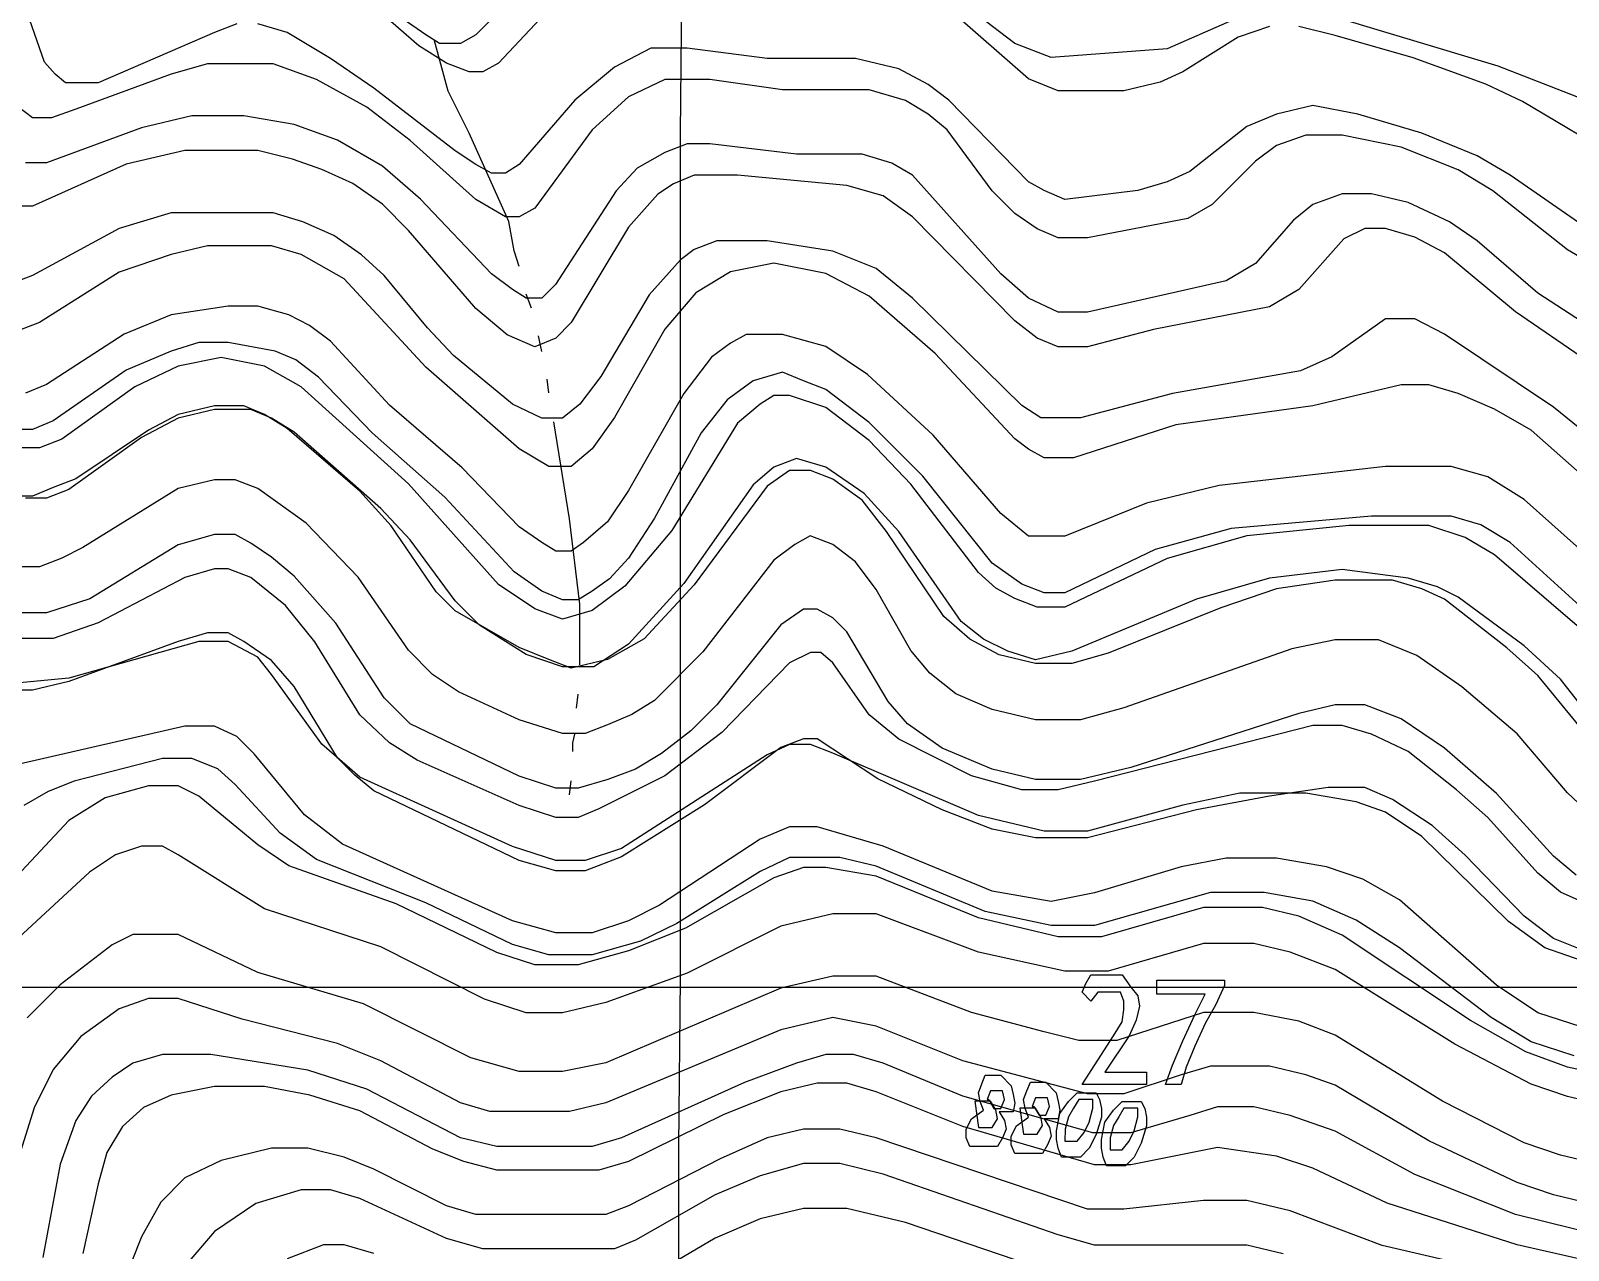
# Model space of a CAD drawing. Extents: x -0.49 to 6.91, y -0.57 to 8.11.
# Drawn here: x 0.0842 to 0.5521, y 0.9783 to 1.3496 of the extents above; entities that cross this region are included whole.
import ezdxf

# ---------------------------------------------------------------- set-up
doc = ezdxf.new("R2010")
doc.units = 0
for name, color, linetype in [('Elevations', 7, 'CONTINUOUS'), ('Grid', 7, 'CONTINUOUS'), ('topo', 7, 'CONTINUOUS'), ('topo_grid', 7, 'CONTINUOUS'), ('water', 7, 'CONTINUOUS')]:
    doc.layers.add(name, color=color, linetype=linetype)

msp = doc.modelspace()

# ---------------------------------------------------------------- linework, layer by layer
at = {"layer": 'Elevations', "color": 1}
for points in [[(0.382621, 1.028379), (0.383148, 1.025733), (0.383677, 1.023087), (0.383148, 1.020441), (0.382095, 1.020441), (0.380512, 1.020441), (0.37893, 1.020441), (0.380512, 1.017795), (0.381039, 1.015149), (0.379983, 1.012504), (0.378401, 1.009858), (0.376292, 1.009858), (0.373657, 1.009858), (0.371548, 1.009858), (0.369966, 1.009858), (0.368913, 1.012504), (0.368913, 1.015149), (0.370495, 1.018324), (0.374185, 1.02097), (0.373132, 1.023616), (0.372606, 1.026262), (0.373659, 1.028908), (0.374715, 1.031554), (0.376823, 1.031554), (0.379459, 1.031554)], [(0.375767, 1.024145), (0.377349, 1.021499), (0.379458, 1.021499), (0.380511, 1.024145), (0.379985, 1.026791), (0.378402, 1.026791), (0.376294, 1.026791), (0.375241, 1.024145)], [(0.39633, 1.026262), (0.396856, 1.023616), (0.397383, 1.02097), (0.396856, 1.018324), (0.395801, 1.018324), (0.394219, 1.018324), (0.392636, 1.018324), (0.394219, 1.015679), (0.394745, 1.013033), (0.393689, 1.010387), (0.392107, 1.007741), (0.389998, 1.007741), (0.387366, 1.007741), (0.385257, 1.007741), (0.383675, 1.007741), (0.382619, 1.010387), (0.382619, 1.013033), (0.384201, 1.016208), (0.387892, 1.018854), (0.386837, 1.021499), (0.38631, 1.024145), (0.387363, 1.026791), (0.388419, 1.029437), (0.390528, 1.029437), (0.393163, 1.029437)], [(0.409511, 1.024145), (0.410037, 1.021499), (0.410037, 1.018854), (0.408455, 1.013562), (0.406347, 1.009329), (0.403711, 1.006683), (0.40002, 1.006683), (0.397912, 1.006683), (0.396859, 1.009329), (0.396332, 1.011974), (0.396332, 1.01462), (0.397385, 1.019912), (0.40002, 1.023616), (0.402658, 1.026262), (0.406348, 1.026262), (0.408457, 1.026262)], [(0.372604, 1.015705), (0.374186, 1.015705), (0.376821, 1.015705), (0.378404, 1.018351), (0.377877, 1.020997), (0.376295, 1.023643), (0.373132, 1.023643), (0.372076, 1.023643), (0.37155, 1.023643)], [(0.386312, 1.013615), (0.387894, 1.013615), (0.390529, 1.013615), (0.392112, 1.016261), (0.391585, 1.018906), (0.390003, 1.021552), (0.386839, 1.021552), (0.385786, 1.021552), (0.385257, 1.021552)], [(0.389475, 1.022029), (0.391057, 1.019383), (0.393166, 1.019383), (0.394221, 1.022029), (0.393692, 1.024674), (0.39211, 1.024674), (0.390001, 1.024674), (0.388946, 1.022029)], [(0.398966, 1.011498), (0.400548, 1.011498), (0.402657, 1.011498), (0.404766, 1.014144), (0.406348, 1.017319), (0.407404, 1.021552), (0.407404, 1.024198), (0.405295, 1.024198), (0.403186, 1.024198), (0.401604, 1.021552), (0.400022, 1.018906), (0.398969, 1.015202)], [(0.423219, 1.021499), (0.423746, 1.018854), (0.423746, 1.016208), (0.422163, 1.010916), (0.420055, 1.006683), (0.417417, 1.004037), (0.413727, 1.004037), (0.411618, 1.004037), (0.410562, 1.006683), (0.410036, 1.009329), (0.410036, 1.011974), (0.411089, 1.017266), (0.413727, 1.02097), (0.416362, 1.023616), (0.420053, 1.023616), (0.422161, 1.023616)], [(0.412674, 1.008852), (0.414256, 1.008852), (0.416365, 1.008852), (0.418474, 1.011498), (0.420056, 1.014673), (0.421109, 1.018906), (0.421109, 1.021552), (0.419, 1.021552), (0.416892, 1.021552), (0.415309, 1.018906), (0.413727, 1.016261), (0.412671, 1.012556)]]:
    msp.add_lwpolyline(points, close=True, dxfattribs=at)
at = {"layer": 'Grid', "color": 1}
for points in [[(0.419002, 1.058409), (0.421111, 1.055763), (0.421637, 1.052588), (0.420582, 1.048355), (0.418473, 1.043592), (0.411092, 1.03248), (0.423746, 1.03248), (0.423746, 1.028775), (0.40424, 1.028775), (0.40424, 1.028775), (0.41373, 1.043592), (0.416365, 1.047825), (0.416892, 1.05153), (0.416892, 1.054175), (0.415839, 1.056821), (0.414257, 1.056821), (0.412148, 1.056821), (0.408985, 1.056821), (0.406876, 1.054175), (0.404241, 1.056821), (0.405294, 1.059467), (0.406876, 1.062113), (0.409511, 1.062113), (0.412146, 1.062113), (0.416364, 1.062113)], [(0.447474, 1.058938), (0.444836, 1.053117), (0.441673, 1.047296), (0.438509, 1.040417), (0.435874, 1.034067), (0.434292, 1.028775), (0.429547, 1.028775), (0.431656, 1.034596), (0.43482, 1.042005), (0.43851, 1.049942), (0.441674, 1.056292), (0.426911, 1.056292), (0.426911, 1.060525), (0.447474, 1.060525)]]:
    msp.add_lwpolyline(points, close=True, dxfattribs=at)
at = {"layer": 'topo', "color": 2}
for points in [[(0.243953, 1.358208), (0.226554, 1.339687), (0.221809, 1.337041), (0.217591, 1.337041), (0.210737, 1.339687), (0.202301, 1.344979), (0.174357, 1.369321)], [(0.24132, 1.369982), (0.219703, 1.348286), (0.214958, 1.34564), (0.208631, 1.34564), (0.204413, 1.348286), (0.197559, 1.353049)], [(0.45064, 1.353049), (0.430078, 1.344053), (0.394753, 1.341407), (0.38368, 1.34564), (0.361535, 1.362574)], [(0.146938, 1.351673), (0.140084, 1.349027), (0.104759, 1.333681), (0.098427, 1.333681), (0.094741, 1.333681), (0.091573, 1.336327), (0.08841, 1.340031), (0.081555, 1.35961)], [(0.461183, 1.3508), (0.451692, 1.347625), (0.43482, 1.337041), (0.427966, 1.333866), (0.416894, 1.331221), (0.396859, 1.331221), (0.387895, 1.334925), (0.363642, 1.356091)], [(0.556621, 1.328707), (0.530785, 1.338761), (0.47437, 1.355695)], [(0.556618, 1.29029), (0.534474, 1.305635), (0.524456, 1.311456), (0.507585, 1.318335), (0.488077, 1.324156), (0.474368, 1.326802), (0.463292, 1.324156), (0.454328, 1.320452), (0.436929, 1.306694), (0.430075, 1.303519), (0.421112, 1.300873), (0.398968, 1.298227), (0.392641, 1.300873), (0.387896, 1.303519), (0.363642, 1.32839), (0.357315, 1.333152), (0.348352, 1.337915), (0.335171, 1.34109), (0.308281, 1.34109), (0.284024, 1.344265), (0.272952, 1.344265), (0.26188, 1.338444), (0.249753, 1.32839), (0.232881, 1.30881), (0.228663, 1.306165), (0.224445, 1.306165), (0.2197, 1.30881), (0.213373, 1.313044), (0.188592, 1.332094), (0.175411, 1.34109), (0.16223, 1.349027), (0.153267, 1.351673)], [(0.558727, 1.315875), (0.538165, 1.328046), (0.527092, 1.333337), (0.504948, 1.341275), (0.481222, 1.348154), (0.47015, 1.3508)], [(0.568216, 1.27333), (0.551871, 1.282855), (0.5292, 1.300846), (0.518655, 1.307196), (0.501256, 1.314076), (0.483329, 1.31778), (0.472257, 1.31778), (0.46329, 1.314605), (0.456963, 1.309842), (0.443781, 1.296613), (0.4364, 1.29238), (0.40582, 1.286559), (0.396857, 1.286559), (0.39053, 1.289205), (0.383676, 1.293967), (0.376821, 1.300846), (0.363113, 1.319367), (0.357313, 1.32413), (0.350459, 1.328363), (0.339387, 1.331538), (0.313025, 1.331538), (0.29088, 1.334713), (0.277168, 1.334713), (0.266095, 1.329421), (0.255023, 1.319367), (0.237624, 1.295555), (0.232879, 1.292909), (0.228662, 1.292909), (0.219699, 1.298201), (0.199664, 1.316192), (0.186482, 1.326246), (0.171192, 1.334713), (0.158011, 1.339476), (0.148521, 1.339476), (0.137976, 1.339476), (0.126904, 1.336301), (0.097905, 1.325717), (0.090519, 1.323071), (0.08472, 1.323071), (0.080502, 1.326246)], [(0.563998, 1.255947), (0.542908, 1.269705), (0.524454, 1.28558), (0.516018, 1.291401), (0.503364, 1.297222), (0.492292, 1.299868), (0.483329, 1.299868), (0.474366, 1.296693), (0.468562, 1.29193), (0.456963, 1.278701), (0.447999, 1.273409), (0.40582, 1.263884), (0.396857, 1.263884), (0.387893, 1.268118), (0.379458, 1.275526), (0.352568, 1.305583), (0.346241, 1.309287), (0.337278, 1.311933), (0.317243, 1.311933), (0.29088, 1.315108), (0.284022, 1.315108), (0.277168, 1.312462), (0.268732, 1.307699), (0.262405, 1.30082), (0.243951, 1.272351), (0.239733, 1.268118), (0.234988, 1.268118), (0.23077, 1.270763), (0.224443, 1.275526), (0.202826, 1.29828), (0.191227, 1.308334), (0.177518, 1.316272), (0.164337, 1.321034), (0.149047, 1.32368), (0.13323, 1.32368), (0.11794, 1.319976), (0.088937, 1.309393), (0.08261, 1.309393)], [(0.557677, 1.24912), (0.53606, 1.263937), (0.514443, 1.281929), (0.50548, 1.286691), (0.496517, 1.289337), (0.490183, 1.289337), (0.483856, 1.286162), (0.470147, 1.270816), (0.461184, 1.265525), (0.425854, 1.258645), (0.405819, 1.253354), (0.396856, 1.253354), (0.390529, 1.256), (0.383675, 1.261291), (0.352567, 1.292909), (0.343604, 1.299259), (0.332532, 1.302434), (0.299316, 1.305609), (0.286134, 1.305609), (0.279808, 1.302963), (0.275062, 1.299788), (0.266099, 1.289734), (0.2487, 1.260736), (0.243955, 1.255973), (0.237623, 1.253327), (0.229188, 1.257031), (0.219697, 1.264969), (0.199135, 1.288781), (0.191226, 1.296719), (0.182263, 1.303069), (0.172772, 1.307302), (0.163809, 1.310477), (0.153264, 1.313123), (0.13112, 1.313123), (0.113194, 1.30889), (0.084722, 1.29619), (0.077868, 1.29619)], [(0.580867, 1.208031), (0.54765, 1.234912), (0.514434, 1.257137), (0.505471, 1.2619), (0.501252, 1.2619), (0.496507, 1.2619), (0.480158, 1.250258), (0.470668, 1.246025), (0.431652, 1.239146), (0.403708, 1.231737), (0.396854, 1.231737), (0.391581, 1.231737), (0.385781, 1.235441), (0.352565, 1.268144), (0.341493, 1.27714), (0.328312, 1.282431), (0.308276, 1.285606), (0.292986, 1.285606), (0.286128, 1.282961), (0.28191, 1.279786), (0.272419, 1.269202), (0.257656, 1.244331), (0.25133, 1.235865), (0.246057, 1.231631), (0.23973, 1.231631), (0.230767, 1.235865), (0.212841, 1.250681), (0.204932, 1.259148), (0.191751, 1.275023), (0.184897, 1.281373), (0.176461, 1.287194), (0.16697, 1.291427), (0.158007, 1.294073), (0.147462, 1.294073), (0.1269, 1.294073), (0.111082, 1.289311), (0.084716, 1.275023), (0.077862, 1.272377)], [(0.567159, 1.204697), (0.540797, 1.22798), (0.529725, 1.23433), (0.518653, 1.239093), (0.50969, 1.241739), (0.501254, 1.241739), (0.474364, 1.235389), (0.432708, 1.229568), (0.4016, 1.219514), (0.392637, 1.219514), (0.387892, 1.222159), (0.383674, 1.225334), (0.35942, 1.251264), (0.339385, 1.268726), (0.326204, 1.275605), (0.310387, 1.27878), (0.297206, 1.276134), (0.286661, 1.269784), (0.27717, 1.258672), (0.26188, 1.231764), (0.255026, 1.222239), (0.248695, 1.216947), (0.24184, 1.216947), (0.232877, 1.222239), (0.204406, 1.24711), (0.179625, 1.273991), (0.166444, 1.2814), (0.157481, 1.284045), (0.148518, 1.284045), (0.137973, 1.284045), (0.126901, 1.2814), (0.111084, 1.276108), (0.08683, 1.260762), (0.079976, 1.258116)], [(0.572431, 1.176783), (0.538688, 1.20684), (0.527616, 1.213719), (0.516543, 1.216894), (0.496508, 1.216894), (0.445893, 1.211073), (0.423748, 1.205782), (0.398963, 1.195728), (0.392636, 1.195728), (0.387891, 1.195728), (0.379455, 1.202607), (0.358893, 1.226419), (0.338857, 1.24494), (0.326204, 1.253407), (0.313022, 1.257111), (0.30195, 1.257111), (0.297205, 1.254465), (0.291405, 1.250232), (0.282969, 1.239119), (0.266098, 1.209592), (0.259771, 1.200067), (0.252389, 1.193717), (0.248699, 1.191071), (0.243953, 1.191071), (0.239735, 1.193717), (0.232881, 1.198479), (0.215478, 1.216471), (0.193333, 1.235521), (0.175407, 1.2551), (0.16908, 1.259863), (0.162753, 1.263038), (0.153263, 1.265683), (0.1443, 1.265683), (0.126901, 1.263038), (0.112665, 1.257217), (0.088939, 1.241871), (0.082612, 1.239225)], [(0.563471, 1.167338), (0.534468, 1.193796), (0.525505, 1.199088), (0.516542, 1.201734), (0.492289, 1.201734), (0.449582, 1.198029), (0.426383, 1.191679), (0.398966, 1.17845), (0.392639, 1.17845), (0.385785, 1.181096), (0.376822, 1.187446), (0.355732, 1.213904), (0.339383, 1.230309), (0.326202, 1.240363), (0.319348, 1.243009), (0.313021, 1.245654), (0.304058, 1.243009), (0.296149, 1.237188), (0.28824, 1.227134), (0.274005, 1.201204), (0.266096, 1.189034), (0.260296, 1.182684), (0.255024, 1.178979), (0.250806, 1.176334), (0.246061, 1.176334), (0.239734, 1.178979), (0.231298, 1.1848), (0.210208, 1.207554), (0.188064, 1.227134), (0.171719, 1.244067), (0.16486, 1.249359), (0.158534, 1.252004), (0.144298, 1.25465), (0.135335, 1.25465), (0.126899, 1.252004), (0.11319, 1.246184), (0.091046, 1.230838), (0.084719, 1.228192), (0.077866, 1.228192)], [(0.555564, 1.167735), (0.529729, 1.18996), (0.520761, 1.195251), (0.509689, 1.198955), (0.485436, 1.198955), (0.454328, 1.19578), (0.430075, 1.188901), (0.398967, 1.174085), (0.390532, 1.174085), (0.383677, 1.17673), (0.377878, 1.179905), (0.372605, 1.184668), (0.352043, 1.21155), (0.339389, 1.224779), (0.326203, 1.234833), (0.315131, 1.238537), (0.310386, 1.238537), (0.306168, 1.235891), (0.299314, 1.23007), (0.279278, 1.197394), (0.265043, 1.180461), (0.255025, 1.173053), (0.246062, 1.170407), (0.237626, 1.173582), (0.226554, 1.18099), (0.199137, 1.211576), (0.166448, 1.241104), (0.155376, 1.247454), (0.14219, 1.250099), (0.129009, 1.247454), (0.115828, 1.241104), (0.093684, 1.225229), (0.08683, 1.222583), (0.079975, 1.222583)], [(0.557671, 1.135244), (0.542909, 1.153235), (0.533418, 1.161702), (0.514437, 1.176519), (0.507583, 1.179694), (0.49862, 1.18234), (0.481221, 1.18234), (0.46329, 1.179694), (0.446418, 1.173873), (0.412147, 1.160115), (0.401075, 1.15694), (0.390003, 1.15694), (0.378931, 1.159585), (0.369968, 1.164348), (0.362059, 1.171227), (0.34466, 1.197156), (0.337279, 1.206681), (0.328315, 1.213031), (0.321461, 1.215677), (0.315134, 1.215677), (0.30828, 1.210915), (0.286131, 1.180858), (0.270841, 1.164454), (0.259769, 1.158104), (0.248697, 1.155458), (0.241843, 1.158104), (0.23288, 1.161808), (0.213372, 1.17292), (0.207572, 1.178741), (0.193863, 1.19885), (0.184373, 1.209433), (0.162229, 1.228483), (0.155375, 1.232716), (0.149048, 1.235362), (0.140084, 1.235362), (0.129012, 1.232716), (0.120049, 1.227954), (0.0979, 1.213137), (0.091046, 1.210491), (0.084719, 1.207845), (0.073647, 1.207845)], [(0.563469, 1.134741), (0.549761, 1.152204), (0.538688, 1.162258), (0.518653, 1.177074), (0.512326, 1.180249), (0.503363, 1.182895), (0.483323, 1.185541), (0.46118, 1.182895), (0.439036, 1.176545), (0.401073, 1.16067), (0.390001, 1.158024), (0.381565, 1.16067), (0.374184, 1.164374), (0.36733, 1.169666), (0.348349, 1.197077), (0.337804, 1.208719), (0.326205, 1.216656), (0.317242, 1.219302), (0.310387, 1.216656), (0.304055, 1.211364), (0.282967, 1.181308), (0.266094, 1.162787), (0.255549, 1.155908), (0.246059, 1.155908), (0.234987, 1.159612), (0.220751, 1.168608), (0.21337, 1.176016), (0.199661, 1.194537), (0.190698, 1.204062), (0.164335, 1.227345), (0.157482, 1.231579), (0.151154, 1.234224), (0.140083, 1.234224), (0.129011, 1.231579), (0.117939, 1.225758), (0.095789, 1.209883), (0.088935, 1.207237), (0.082608, 1.207237)], [(0.558723, 1.111167), (0.551869, 1.117517), (0.536579, 1.135508), (0.519707, 1.149796), (0.505999, 1.159321), (0.494399, 1.164083), (0.481218, 1.164083), (0.468037, 1.161438), (0.416894, 1.143446), (0.403709, 1.139742), (0.39, 1.139742), (0.376819, 1.142917), (0.365747, 1.147679), (0.357838, 1.154029), (0.352039, 1.160908), (0.341494, 1.179429), (0.335167, 1.187896), (0.328313, 1.193188), (0.321458, 1.195833), (0.316713, 1.193188), (0.310386, 1.188425), (0.288769, 1.160459), (0.274006, 1.145642), (0.267152, 1.141409), (0.259771, 1.138234), (0.252917, 1.135588), (0.246062, 1.135588), (0.232881, 1.139821), (0.214423, 1.148288), (0.206515, 1.153579), (0.199133, 1.160988), (0.183843, 1.183213), (0.168026, 1.199617), (0.153263, 1.2102), (0.146409, 1.212846), (0.140082, 1.212846), (0.12901, 1.2102), (0.100011, 1.192209), (0.093684, 1.189034), (0.08683, 1.186388), (0.075758, 1.186388)], [(0.554513, 1.092487), (0.547659, 1.098308), (0.53026, 1.117358), (0.514443, 1.131116), (0.501261, 1.140112), (0.490189, 1.144345), (0.481226, 1.144345), (0.470154, 1.1417), (0.419011, 1.125295), (0.403721, 1.121591), (0.390013, 1.121591), (0.376827, 1.124766), (0.361537, 1.131116), (0.350992, 1.138525), (0.345192, 1.145404), (0.332539, 1.16657), (0.328321, 1.170804), (0.323575, 1.17345), (0.319357, 1.17345), (0.312503, 1.168687), (0.292995, 1.144345), (0.285087, 1.136408), (0.276123, 1.129529), (0.268215, 1.124766), (0.259779, 1.121591), (0.250816, 1.118945), (0.243961, 1.118945), (0.232889, 1.12265), (0.199673, 1.138525), (0.19176, 1.146462), (0.176997, 1.169216), (0.164343, 1.183504), (0.157489, 1.189325), (0.151162, 1.193558), (0.146417, 1.196204), (0.14009, 1.196204), (0.129018, 1.193029), (0.102128, 1.176625), (0.088947, 1.172391), (0.075766, 1.172391)], [(0.562948, 1.081454), (0.549766, 1.087275), (0.542908, 1.093096), (0.527618, 1.110029), (0.518127, 1.118496), (0.503364, 1.130137), (0.492292, 1.135429), (0.483329, 1.138075), (0.474366, 1.138075), (0.407933, 1.121141), (0.396861, 1.118496), (0.385789, 1.118496), (0.370499, 1.122729), (0.34835, 1.133841), (0.339387, 1.14125), (0.328315, 1.157125), (0.324624, 1.1603), (0.32146, 1.1603), (0.315134, 1.157125), (0.294571, 1.135958), (0.277172, 1.122729), (0.257137, 1.112675), (0.25081, 1.110029), (0.243952, 1.110029), (0.23288, 1.113733), (0.201773, 1.127491), (0.193337, 1.132783), (0.184374, 1.14125), (0.170661, 1.163475), (0.161698, 1.174587), (0.151153, 1.183054), (0.144299, 1.1857), (0.140081, 1.1857), (0.131118, 1.183054), (0.104755, 1.169296), (0.091047, 1.164533), (0.077866, 1.164533)], [(0.560836, 1.067881), (0.547654, 1.073173), (0.538691, 1.080052), (0.520765, 1.098573), (0.510743, 1.107568), (0.498616, 1.115506), (0.49018, 1.11921), (0.479108, 1.11921), (0.461182, 1.116564), (0.439038, 1.112331), (0.405821, 1.103864), (0.390004, 1.103864), (0.376823, 1.10651), (0.361533, 1.112331), (0.342025, 1.121856), (0.323567, 1.134027), (0.319349, 1.134027), (0.312494, 1.131381), (0.289296, 1.113918), (0.263988, 1.098043), (0.252916, 1.09381), (0.243953, 1.09381), (0.23288, 1.096985), (0.188592, 1.118152), (0.182792, 1.122914), (0.17752, 1.128206), (0.164339, 1.149902), (0.157484, 1.157839), (0.149048, 1.16366), (0.144303, 1.166306), (0.137976, 1.166306), (0.129009, 1.16366), (0.095792, 1.151489), (0.08472, 1.148843), (0.050976, 1.148843)], [(0.558726, 1.065632), (0.545019, 1.070394), (0.533946, 1.078332), (0.507584, 1.104261), (0.496512, 1.111669), (0.487549, 1.114844), (0.472258, 1.11749), (0.452218, 1.11749), (0.434819, 1.113786), (0.405821, 1.105849), (0.39264, 1.105849), (0.372605, 1.110611), (0.328316, 1.129661), (0.321462, 1.132307), (0.315135, 1.132307), (0.308281, 1.129132), (0.263987, 1.100636), (0.252915, 1.096932), (0.243952, 1.096932), (0.230771, 1.101165), (0.184374, 1.122332), (0.172775, 1.132386), (0.157484, 1.153553), (0.153267, 1.158845), (0.144302, 1.163607), (0.135339, 1.163607), (0.095793, 1.152495), (0.062576, 1.14932)], [(0.556088, 1.046317), (0.542907, 1.050551), (0.530253, 1.059017), (0.500727, 1.084946), (0.489655, 1.091296), (0.478583, 1.095001), (0.463293, 1.097646), (0.448003, 1.097646), (0.43429, 1.095001), (0.407928, 1.087063), (0.394747, 1.084417), (0.37682, 1.087592), (0.343604, 1.101351), (0.323569, 1.107171), (0.315133, 1.107171), (0.306169, 1.103467), (0.275589, 1.083359), (0.266099, 1.078596), (0.255027, 1.074892), (0.243955, 1.074892), (0.230769, 1.078596), (0.179099, 1.10188), (0.1675, 1.110876), (0.152209, 1.129396), (0.146937, 1.134688), (0.140083, 1.137863), (0.13112, 1.137863), (0.075759, 1.125163)], [(0.553979, 1.037507), (0.540798, 1.04174), (0.528671, 1.049148), (0.500727, 1.070315), (0.487546, 1.078782), (0.474365, 1.084603), (0.459602, 1.087248), (0.443258, 1.087248), (0.407932, 1.077194), (0.394747, 1.077194), (0.374711, 1.081428), (0.341495, 1.095186), (0.330423, 1.097832), (0.32146, 1.097832), (0.315133, 1.097832), (0.306169, 1.093598), (0.280862, 1.077723), (0.26979, 1.072432), (0.255027, 1.068198), (0.241846, 1.068198), (0.230773, 1.071373), (0.204407, 1.084073), (0.17119, 1.097303), (0.160118, 1.10524), (0.14641, 1.120057), (0.141137, 1.124819), (0.133229, 1.127994), (0.124266, 1.127994), (0.097376, 1.121115), (0.089467, 1.11794), (0.082086, 1.113707)], [(0.571909, 1.029754), (0.551869, 1.033988), (0.539216, 1.03875), (0.522344, 1.048275), (0.483328, 1.074204), (0.470146, 1.080025), (0.459074, 1.082671), (0.441148, 1.082671), (0.410041, 1.073675), (0.396859, 1.073675), (0.385787, 1.076321), (0.372602, 1.079496), (0.341494, 1.092196), (0.326204, 1.094842), (0.31935, 1.094842), (0.310387, 1.091667), (0.283497, 1.076321), (0.266098, 1.069442), (0.250808, 1.065209), (0.237627, 1.065209), (0.226028, 1.068913), (0.195443, 1.083729), (0.162754, 1.095371), (0.153263, 1.101721), (0.135337, 1.116538), (0.12901, 1.119713), (0.120047, 1.119713), (0.106866, 1.116009), (0.095794, 1.109129), (0.079976, 1.092196)], [(0.576126, 1.019303), (0.551869, 1.025124), (0.540797, 1.028828), (0.517598, 1.040999), (0.481218, 1.063753), (0.46751, 1.069045), (0.456437, 1.071691), (0.441147, 1.071691), (0.412149, 1.063224), (0.398968, 1.063224), (0.372605, 1.069045), (0.341494, 1.080687), (0.328312, 1.080687), (0.312495, 1.076983), (0.284024, 1.062695), (0.259243, 1.053699), (0.246062, 1.050524), (0.23499, 1.050524), (0.222336, 1.054758), (0.190701, 1.070633), (0.155372, 1.082274), (0.129009, 1.098678), (0.124264, 1.101324), (0.117937, 1.101324), (0.110029, 1.098678), (0.10212, 1.093387), (0.07523, 1.068516)], [(0.57613, 1.000915), (0.549768, 1.007265), (0.538696, 1.010969), (0.513911, 1.023669), (0.481222, 1.043777), (0.47015, 1.048011), (0.456441, 1.050656), (0.441151, 1.050656), (0.414789, 1.04219), (0.403189, 1.04219), (0.392644, 1.044836), (0.3705, 1.050656), (0.341497, 1.061769), (0.328316, 1.061769), (0.312499, 1.058065), (0.259247, 1.035311), (0.246066, 1.032665), (0.232881, 1.032665), (0.218118, 1.036898), (0.185429, 1.053302), (0.153262, 1.062827), (0.129009, 1.074469), (0.120046, 1.074469), (0.115301, 1.074469), (0.108974, 1.071294), (0.093156, 1.059123), (0.083139, 1.049069)], [(0.578234, 0.987765), (0.547654, 0.995173), (0.536582, 0.998878), (0.509692, 1.011578), (0.481216, 1.028511), (0.472253, 1.031686), (0.461181, 1.034332), (0.443255, 1.034332), (0.434292, 1.031686), (0.416893, 1.025865), (0.40582, 1.025865), (0.367859, 1.035919), (0.341496, 1.046503), (0.328315, 1.049148), (0.312494, 1.045444), (0.259242, 1.023219), (0.24817, 1.020573), (0.23288, 1.020573), (0.223916, 1.020573), (0.214953, 1.023219), (0.1907, 1.035919), (0.177519, 1.041211), (0.14852, 1.048619), (0.129008, 1.054969), (0.120045, 1.054969), (0.111082, 1.051794), (0.099482, 1.043328), (0.091046, 1.033273), (0.085247, 1.021632), (0.081029, 1.008403)], [(0.580869, 0.978081), (0.536053, 0.989194), (0.505473, 1.001365), (0.48122, 1.014594), (0.467511, 1.019356), (0.456435, 1.022002), (0.445363, 1.022002), (0.436927, 1.019356), (0.419001, 1.014065), (0.407401, 1.014065), (0.367858, 1.025177), (0.343604, 1.035231), (0.334641, 1.037877), (0.326205, 1.037877), (0.317242, 1.035231), (0.301425, 1.02941), (0.263986, 1.012477), (0.255023, 1.009831), (0.243951, 1.009831), (0.226024, 1.009831), (0.214952, 1.012477), (0.186481, 1.027294), (0.168555, 1.033115), (0.139029, 1.037877), (0.124266, 1.037877), (0.115303, 1.035231), (0.108976, 1.030998), (0.102649, 1.025177), (0.097904, 1.017769), (0.093159, 1.00454), (0.087882, 0.97607)], [(0.580869, 0.969906), (0.53658, 0.97996), (0.497037, 0.99266), (0.474365, 1.003243), (0.463293, 1.006947), (0.445363, 1.009593), (0.419, 1.004301), (0.407928, 1.004301), (0.367858, 1.015943), (0.341495, 1.026526), (0.332532, 1.029172), (0.323569, 1.029172), (0.312497, 1.026526), (0.295098, 1.019647), (0.266099, 1.00536), (0.257132, 1.002714), (0.248169, 1.002714), (0.226024, 1.002714), (0.216007, 1.00536), (0.206516, 1.009064), (0.184372, 1.020706), (0.169082, 1.025468), (0.155373, 1.028114), (0.140083, 1.028114), (0.126902, 1.025468), (0.118466, 1.021764), (0.112139, 1.015943), (0.107394, 1.008006), (0.104758, 0.998481), (0.100013, 0.977314)], [(0.518655, 0.974404), (0.495456, 0.979695), (0.467512, 0.990279), (0.454331, 0.993454), (0.441149, 0.993454), (0.416891, 0.990808), (0.405819, 0.990808), (0.341495, 1.012504), (0.330423, 1.015149), (0.319351, 1.015149), (0.308279, 1.012504), (0.294043, 1.006154), (0.266099, 0.991866), (0.259245, 0.98922), (0.250805, 0.98922), (0.230242, 0.98922), (0.219697, 0.98922), (0.210734, 0.991866), (0.18859, 1.002979), (0.179627, 1.006683), (0.168554, 1.009329), (0.157482, 1.009329), (0.142192, 1.005624), (0.13112, 1.000333), (0.123739, 0.992924), (0.117939, 0.982341), (0.096322, 0.928022)], [(0.4654, 0.977155), (0.454327, 0.979801), (0.441146, 0.979801), (0.416889, 0.979801), (0.407925, 0.979801), (0.396853, 0.982976), (0.343602, 1.001497), (0.33042, 1.004672), (0.31935, 1.004672), (0.306169, 1.000968), (0.292461, 0.995147), (0.268207, 0.981389), (0.261881, 0.978743), (0.252917, 0.978743), (0.221806, 0.978743), (0.210733, 0.981918), (0.184371, 0.994089), (0.175408, 0.996734), (0.166445, 0.996734), (0.152736, 0.992501), (0.140083, 0.984034), (0.131119, 0.973451)], [(0.407928, 0.967207), (0.350458, 0.986786), (0.332532, 0.991019), (0.319351, 0.991019), (0.30617, 0.987844), (0.292461, 0.982024), (0.269262, 0.968265)], [(0.188589, 0.977261), (0.179626, 0.979907), (0.173299, 0.979907), (0.162227, 0.975674)]]:
    msp.add_lwpolyline(points, dxfattribs=at)
at = {"layer": 'topo_grid', "color": 7}
for points in [[(0.281388, 0.958238), (0.281388, 1.009911), (0.281915, 1.061055), (0.281915, 1.112728), (0.281915, 1.163872), (0.281915, 1.215545), (0.281915, 1.267218), (0.281915, 1.318362), (0.282441, 1.370035), (0.282441, 1.421153), (0.282441, 1.472826), (0.282441, 1.524499), (0.282441, 1.575643), (0.282968, 1.627316), (0.282968, 1.67846)], [(0.064157, 1.058409), (0.101591, 1.058409), (0.138503, 1.058409), (0.175937, 1.058409), (0.213372, 1.058409), (0.250279, 1.058409), (0.287713, 1.058409), (0.324625, 1.058409), (0.362059, 1.058409), (0.399493, 1.058409), (0.436401, 1.058409), (0.473835, 1.058409), (0.510747, 1.058409), (0.548181, 1.058409), (0.585088, 1.058409)]]:
    msp.add_lwpolyline(points, dxfattribs=at)
at = {"layer": 'water', "color": 4}
for points in [[(0.23288, 1.277748), (0.231298, 1.282511), (0.229717, 1.291507), (0.21759, 1.318415), (0.211263, 1.331115), (0.207045, 1.346461), (0.207045, 1.346461)], [(0.236571, 1.265101), (0.234989, 1.269335)], [(0.239734, 1.251925), (0.23868, 1.256688)], [(0.241843, 1.239278), (0.241316, 1.243511)], [(0.251334, 1.15649), (0.251334, 1.175011), (0.248171, 1.20094), (0.243425, 1.230467)], [(0.25028, 1.143314), (0.250807, 1.147547)], [(0.249225, 1.130137), (0.249225, 1.132783), (0.249752, 1.135429)], [(0.248171, 1.116935), (0.248698, 1.121168)]]:
    msp.add_lwpolyline(points, dxfattribs=at)

doc.saveas('drawing.dxf')
